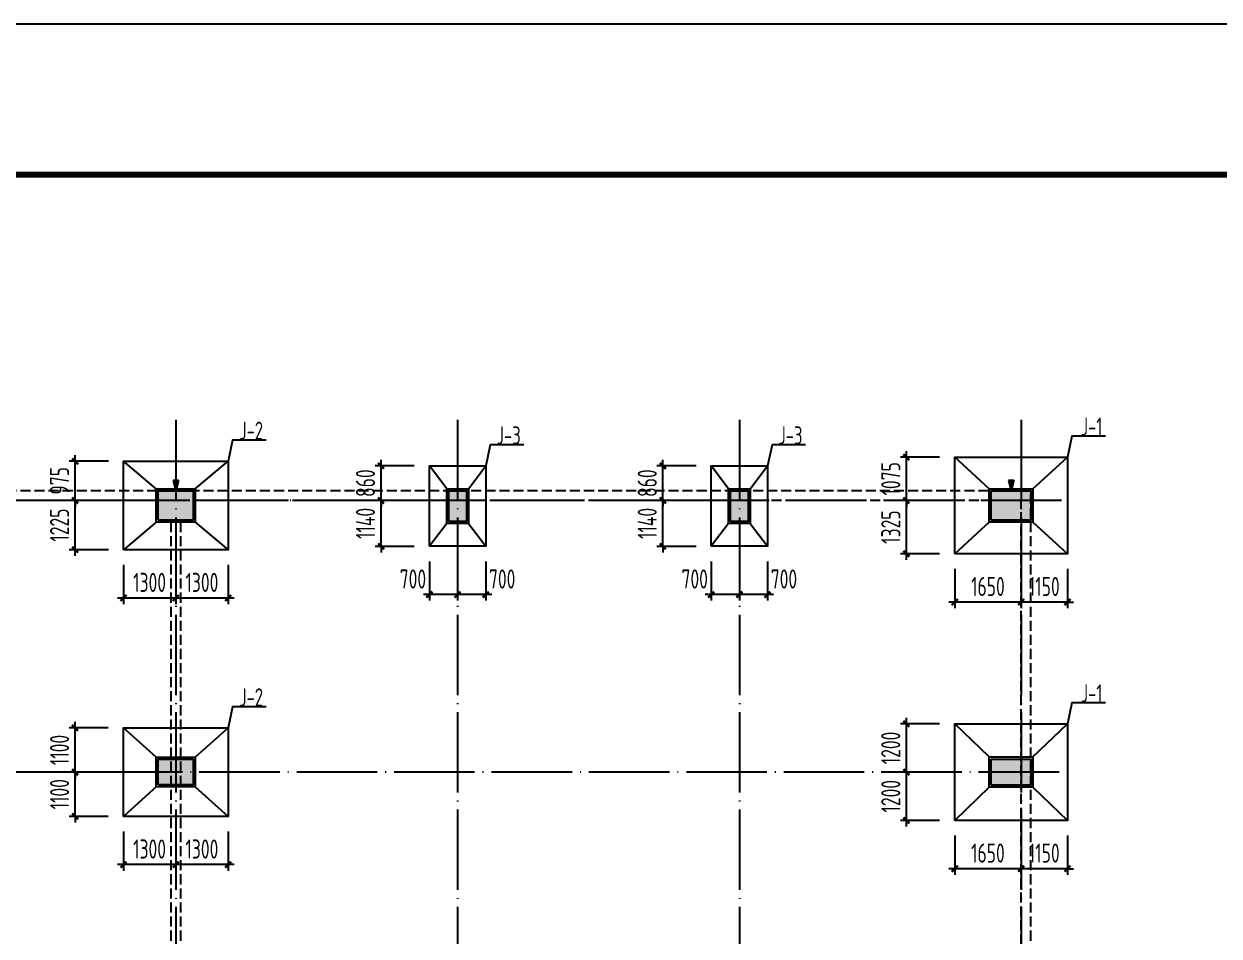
# Model space of a CAD drawing. Extents: x 2072855 to 2883818, y 17306032 to 17674225.
# Drawn here: x 2146511 to 2176202, y 17562478 to 17585146 of the extents above; entities that cross this region are included whole.
import ezdxf
from ezdxf.enums import TextEntityAlignment as Align

# ---------------------------------------------------------------- set-up
doc = ezdxf.new("R2010")
doc.units = 0
doc.header["$LTSCALE"] = 1000
doc.header["$MEASUREMENT"] = 0
for name, pattern in [('94', [0]), ('DASH', [0.35, 0.25, -0.1]), ('DOTE', [2.42, 2, -0.2, 0.02, -0.2])]:
    doc.linetypes.add(name, pattern=pattern)
doc.layers.get('Defpoints').update_dxf_attribs({"color": 250})
for name, color, linetype in [('1', 7, 'Continuous'), ('3', 3, 'Continuous'), ('3T_WOOD', 21, 'Continuous'), ('COLU', 253, 'Continuous'), ('COLU_DIM', 3, 'Continuous'), ('COLU_HATCH', 251, 'Continuous'), ('dim', 7, 'Continuous'), ('DOTE', 1, 'DOTE'), ('S_SURFACE', 6, 'Continuous'), ('TK', 4, 'Continuous'), ('搅拌桩', 136, 'Continuous')]:
    doc.layers.add(name, color=color, linetype=linetype)
doc.styles.add('TSSD_Dimension', font='Tssdeng.shx', dxfattribs={"width": 0.7, "bigfont": 'hztxt.shx'})
doc.styles.add('TSSD_REIN', font='tssdeng.shx', dxfattribs={"width": 0.7, "bigfont": 'tssdchn.shx'})
doc.dimstyles.new('TSSD_150_150', dxfattribs={"dimtxt": 475, "dimasz": 150, "dimexe": 150, "dimexo": 375, "dimgap": 150, "dimtad": 1, "dimdec": 0, "dimzin": 0, "dimdsep": 46, "dimtxsty": 'TSSD_Dimension', "dimblk": 'ARCHTICK', "dimcen": 0, "dimdle": 150, "dimclrt": 7, "dimadec": 0, "dimazin": 0, "dimtfac": 1, "dimtdec": 0, "dimtix": 1, "dimtmove": 2, "dimatfit": 3, "dimfxl": 0, "dimtolj": 1, "dimtzin": 0, "dimarcsym": 0})

# ---------------------------------------------------------------- blocks, each defined once
blk = doc.blocks.new('_ArchTick')
at = {"color": 0, "linetype": 'ByBlock', "const_width": 0.4}
blk.add_lwpolyline([(-0.5, -0.5), (0.5, 0.5)], dxfattribs=at)
blk = doc.blocks.new('*D498')
at = {"layer": 'COLU_DIM', "color": 0, "lineweight": -2}
for p, q in [((2157284, 17571789), (2157284, 17570814)), ((2157984, 17571789), (2157984, 17570814)), ((2158134, 17570964), (2157134, 17570964))]:
    blk.add_line(p, q, dxfattribs=at)
at = {"layer": 'Defpoints', "color": 0}
for p in [(2157284, 17572164), (2157984, 17572164), (2157284, 17570964)]:
    blk.add_point(p, dxfattribs=at)
at = {"layer": 'COLU_DIM', "color": 0, "lineweight": -2, "xscale": 150, "yscale": 150, "zscale": 150, "rotation": 180}
blk.add_blockref('_ArchTick', (2157284, 17570964), dxfattribs=at)
at = {"layer": 'COLU_DIM', "color": 0, "lineweight": -2, "xscale": 150, "yscale": 150, "zscale": 150}
blk.add_blockref('_ArchTick', (2157984, 17570964), dxfattribs=at)
at = {"layer": 'COLU_DIM', "color": 7, "insert": (2158392, 17571352), "char_height": 475, "attachment_point": 5, "style": 'TSSD_Dimension'}
blk.add_mtext('\\A1;700', dxfattribs=at)
blk = doc.blocks.new('*D499')
at = {"layer": 'COLU_DIM', "color": 0, "lineweight": -2}
for p, q in [((2156584, 17571789), (2156584, 17570814)), ((2157284, 17571789), (2157284, 17570814)), ((2157434, 17570964), (2156434, 17570964))]:
    blk.add_line(p, q, dxfattribs=at)
at = {"layer": 'Defpoints', "color": 0}
for p in [(2156584, 17572164), (2157284, 17572164), (2156584, 17570964)]:
    blk.add_point(p, dxfattribs=at)
at = {"layer": 'COLU_DIM', "color": 0, "lineweight": -2, "xscale": 150, "yscale": 150, "zscale": 150, "rotation": 180}
blk.add_blockref('_ArchTick', (2156584, 17570964), dxfattribs=at)
at = {"layer": 'COLU_DIM', "color": 0, "lineweight": -2, "xscale": 150, "yscale": 150, "zscale": 150}
blk.add_blockref('_ArchTick', (2157284, 17570964), dxfattribs=at)
at = {"layer": 'COLU_DIM', "color": 7, "insert": (2156175, 17571352), "char_height": 475, "attachment_point": 5, "style": 'TSSD_Dimension'}
blk.add_mtext('\\A1;700', dxfattribs=at)
blk = doc.blocks.new('*D500')
at = {"layer": 'COLU_DIM', "color": 0, "lineweight": -2}
for p, q in [((2155384, 17573304), (2155384, 17573454)), ((2156209, 17573304), (2155234, 17573304)), ((2155384, 17572164), (2155384, 17573304)), ((2156209, 17572164), (2155234, 17572164)), ((2155384, 17572164), (2155384, 17572014))]:
    blk.add_line(p, q, dxfattribs=at)
at = {"layer": 'Defpoints', "color": 0}
for p in [(2155384, 17573304), (2156584, 17573304), (2156584, 17572164)]:
    blk.add_point(p, dxfattribs=at)
at = {"layer": 'COLU_DIM', "color": 0, "lineweight": -2, "xscale": 150, "yscale": 150, "zscale": 150}
for p, rotation in [((2155384, 17573304), 270), ((2155384, 17572164), 90)]:
    blk.add_blockref('_ArchTick', p, dxfattribs=dict(at, rotation=rotation))
at = {"layer": 'COLU_DIM', "color": 7, "insert": (2154996, 17572734), "char_height": 475, "attachment_point": 5, "rotation": 90, "style": 'TSSD_Dimension'}
blk.add_mtext('\\A1;1140', dxfattribs=at)
blk = doc.blocks.new('*D501')
at = {"layer": 'COLU_DIM', "color": 0, "lineweight": -2}
for p, q in [((2155384, 17574164), (2155384, 17574314)), ((2156209, 17574164), (2155234, 17574164)), ((2155384, 17573304), (2155384, 17574164)), ((2156209, 17573304), (2155234, 17573304)), ((2155384, 17573304), (2155384, 17573154))]:
    blk.add_line(p, q, dxfattribs=at)
at = {"layer": 'Defpoints', "color": 0}
for p in [(2155384, 17574164), (2156584, 17574164), (2156584, 17573304)]:
    blk.add_point(p, dxfattribs=at)
at = {"layer": 'COLU_DIM', "color": 0, "lineweight": -2, "xscale": 150, "yscale": 150, "zscale": 150}
for p, rotation in [((2155384, 17574164), 270), ((2155384, 17573304), 90)]:
    blk.add_blockref('_ArchTick', p, dxfattribs=dict(at, rotation=rotation))
at = {"layer": 'COLU_DIM', "color": 7, "insert": (2154996, 17573734), "char_height": 475, "attachment_point": 5, "rotation": 90, "style": 'TSSD_Dimension'}
blk.add_mtext('\\A1;860', dxfattribs=at)
blk = doc.blocks.new('*D502')
at = {"layer": 'COLU_DIM', "color": 0, "lineweight": -2}
for p, q in [((2164284, 17571789), (2164284, 17570814)), ((2164984, 17571789), (2164984, 17570814)), ((2165134, 17570964), (2164134, 17570964))]:
    blk.add_line(p, q, dxfattribs=at)
at = {"layer": 'Defpoints', "color": 0}
for p in [(2164284, 17572164), (2164984, 17572164), (2164284, 17570964)]:
    blk.add_point(p, dxfattribs=at)
at = {"layer": 'COLU_DIM', "color": 0, "lineweight": -2, "xscale": 150, "yscale": 150, "zscale": 150, "rotation": 180}
blk.add_blockref('_ArchTick', (2164284, 17570964), dxfattribs=at)
at = {"layer": 'COLU_DIM', "color": 0, "lineweight": -2, "xscale": 150, "yscale": 150, "zscale": 150}
blk.add_blockref('_ArchTick', (2164984, 17570964), dxfattribs=at)
at = {"layer": 'COLU_DIM', "color": 7, "insert": (2165392, 17571352), "char_height": 475, "attachment_point": 5, "style": 'TSSD_Dimension'}
blk.add_mtext('\\A1;700', dxfattribs=at)
blk = doc.blocks.new('*D503')
at = {"layer": 'COLU_DIM', "color": 0, "lineweight": -2}
for p, q in [((2163584, 17571789), (2163584, 17570814)), ((2164284, 17571789), (2164284, 17570814)), ((2164434, 17570964), (2163434, 17570964))]:
    blk.add_line(p, q, dxfattribs=at)
at = {"layer": 'Defpoints', "color": 0}
for p in [(2163584, 17572164), (2164284, 17572164), (2163584, 17570964)]:
    blk.add_point(p, dxfattribs=at)
at = {"layer": 'COLU_DIM', "color": 0, "lineweight": -2, "xscale": 150, "yscale": 150, "zscale": 150, "rotation": 180}
blk.add_blockref('_ArchTick', (2163584, 17570964), dxfattribs=at)
at = {"layer": 'COLU_DIM', "color": 0, "lineweight": -2, "xscale": 150, "yscale": 150, "zscale": 150}
blk.add_blockref('_ArchTick', (2164284, 17570964), dxfattribs=at)
at = {"layer": 'COLU_DIM', "color": 7, "insert": (2163175, 17571352), "char_height": 475, "attachment_point": 5, "style": 'TSSD_Dimension'}
blk.add_mtext('\\A1;700', dxfattribs=at)
blk = doc.blocks.new('*D504')
at = {"layer": 'COLU_DIM', "color": 0, "lineweight": -2}
for p, q in [((2162384, 17573304), (2162384, 17573454)), ((2163209, 17573304), (2162234, 17573304)), ((2162384, 17572164), (2162384, 17573304)), ((2163209, 17572164), (2162234, 17572164)), ((2162384, 17572164), (2162384, 17572014))]:
    blk.add_line(p, q, dxfattribs=at)
at = {"layer": 'Defpoints', "color": 0}
for p in [(2162384, 17573304), (2163584, 17573304), (2163584, 17572164)]:
    blk.add_point(p, dxfattribs=at)
at = {"layer": 'COLU_DIM', "color": 0, "lineweight": -2, "xscale": 150, "yscale": 150, "zscale": 150}
for p, rotation in [((2162384, 17573304), 270), ((2162384, 17572164), 90)]:
    blk.add_blockref('_ArchTick', p, dxfattribs=dict(at, rotation=rotation))
at = {"layer": 'COLU_DIM', "color": 7, "insert": (2161996, 17572734), "char_height": 475, "attachment_point": 5, "rotation": 90, "style": 'TSSD_Dimension'}
blk.add_mtext('\\A1;1140', dxfattribs=at)
blk = doc.blocks.new('*D505')
at = {"layer": 'COLU_DIM', "color": 0, "lineweight": -2}
for p, q in [((2162384, 17574164), (2162384, 17574314)), ((2163209, 17574164), (2162234, 17574164)), ((2162384, 17573304), (2162384, 17574164)), ((2163209, 17573304), (2162234, 17573304)), ((2162384, 17573304), (2162384, 17573154))]:
    blk.add_line(p, q, dxfattribs=at)
at = {"layer": 'Defpoints', "color": 0}
for p in [(2162384, 17574164), (2163584, 17574164), (2163584, 17573304)]:
    blk.add_point(p, dxfattribs=at)
at = {"layer": 'COLU_DIM', "color": 0, "lineweight": -2, "xscale": 150, "yscale": 150, "zscale": 150}
for p, rotation in [((2162384, 17574164), 270), ((2162384, 17573304), 90)]:
    blk.add_blockref('_ArchTick', p, dxfattribs=dict(at, rotation=rotation))
at = {"layer": 'COLU_DIM', "color": 7, "insert": (2161996, 17573734), "char_height": 475, "attachment_point": 5, "rotation": 90, "style": 'TSSD_Dimension'}
blk.add_mtext('\\A1;860', dxfattribs=at)
blk = doc.blocks.new('*D506')
at = {"layer": 'COLU_DIM', "color": 0, "lineweight": -2}
for p, q in [((2171284, 17571604), (2171284, 17570629)), ((2172434, 17571604), (2172434, 17570629)), ((2171284, 17570779), (2171134, 17570779)), ((2172434, 17570779), (2171284, 17570779)), ((2172434, 17570779), (2172584, 17570779))]:
    blk.add_line(p, q, dxfattribs=at)
at = {"layer": 'Defpoints', "color": 0}
for p in [(2171284, 17571979), (2172434, 17571979), (2171284, 17570779)]:
    blk.add_point(p, dxfattribs=at)
at = {"layer": 'COLU_DIM', "color": 0, "lineweight": -2, "xscale": 150, "yscale": 150, "zscale": 150}
blk.add_blockref('_ArchTick', (2171284, 17570779), dxfattribs=at)
at = {"layer": 'COLU_DIM', "color": 0, "lineweight": -2, "xscale": 150, "yscale": 150, "zscale": 150, "rotation": 180}
blk.add_blockref('_ArchTick', (2172434, 17570779), dxfattribs=at)
at = {"layer": 'COLU_DIM', "color": 7, "insert": (2171859, 17571167), "char_height": 475, "attachment_point": 5, "style": 'TSSD_Dimension'}
blk.add_mtext('\\A1;1150', dxfattribs=at)
blk = doc.blocks.new('*D507')
at = {"layer": 'COLU_DIM', "color": 0, "lineweight": -2}
for p, q in [((2169634, 17571604), (2169634, 17570629)), ((2171284, 17571604), (2171284, 17570629)), ((2171434, 17570779), (2169484, 17570779))]:
    blk.add_line(p, q, dxfattribs=at)
at = {"layer": 'Defpoints', "color": 0}
for p in [(2169634, 17571979), (2171284, 17571979), (2169634, 17570779)]:
    blk.add_point(p, dxfattribs=at)
at = {"layer": 'COLU_DIM', "color": 0, "lineweight": -2, "xscale": 150, "yscale": 150, "zscale": 150, "rotation": 180}
blk.add_blockref('_ArchTick', (2169634, 17570779), dxfattribs=at)
at = {"layer": 'COLU_DIM', "color": 0, "lineweight": -2, "xscale": 150, "yscale": 150, "zscale": 150}
blk.add_blockref('_ArchTick', (2171284, 17570779), dxfattribs=at)
at = {"layer": 'COLU_DIM', "color": 7, "insert": (2170459, 17571167), "char_height": 475, "attachment_point": 5, "style": 'TSSD_Dimension'}
blk.add_mtext('\\A1;1650', dxfattribs=at)
blk = doc.blocks.new('*D508')
at = {"layer": 'COLU_DIM', "color": 0, "lineweight": -2}
for p, q in [((2168434, 17571829), (2168434, 17573454)), ((2169259, 17573304), (2168284, 17573304)), ((2169259, 17571979), (2168284, 17571979))]:
    blk.add_line(p, q, dxfattribs=at)
at = {"layer": 'Defpoints', "color": 0}
for p in [(2168434, 17573304), (2169634, 17573304), (2169634, 17571979)]:
    blk.add_point(p, dxfattribs=at)
at = {"layer": 'COLU_DIM', "color": 0, "lineweight": -2, "xscale": 150, "yscale": 150, "zscale": 150}
for p, rotation in [((2168434, 17573304), 90), ((2168434, 17571979), 270)]:
    blk.add_blockref('_ArchTick', p, dxfattribs=dict(at, rotation=rotation))
at = {"layer": 'COLU_DIM', "color": 7, "insert": (2168046, 17572642), "char_height": 475, "attachment_point": 5, "rotation": 90, "style": 'TSSD_Dimension'}
blk.add_mtext('\\A1;1325', dxfattribs=at)
blk = doc.blocks.new('*D509')
at = {"layer": 'COLU_DIM', "color": 0, "lineweight": -2}
for p, q in [((2169259, 17574379), (2168284, 17574379)), ((2168434, 17574379), (2168434, 17574529)), ((2168434, 17573304), (2168434, 17574379)), ((2169259, 17573304), (2168284, 17573304)), ((2168434, 17573304), (2168434, 17573154))]:
    blk.add_line(p, q, dxfattribs=at)
at = {"layer": 'Defpoints', "color": 0}
for p in [(2168434, 17574379), (2169634, 17574379), (2169634, 17573304)]:
    blk.add_point(p, dxfattribs=at)
at = {"layer": 'COLU_DIM', "color": 0, "lineweight": -2, "xscale": 150, "yscale": 150, "zscale": 150}
for p, rotation in [((2168434, 17574379), 270), ((2168434, 17573304), 90)]:
    blk.add_blockref('_ArchTick', p, dxfattribs=dict(at, rotation=rotation))
at = {"layer": 'COLU_DIM', "color": 7, "insert": (2168046, 17573842), "char_height": 475, "attachment_point": 5, "rotation": 90, "style": 'TSSD_Dimension'}
blk.add_mtext('\\A1;1075', dxfattribs=at)
blk = doc.blocks.new('*D510')
at = {"layer": 'COLU_DIM', "color": 0, "lineweight": -2}
for p, q in [((2150284, 17571704), (2150284, 17570729)), ((2151584, 17571704), (2151584, 17570729)), ((2151734, 17570879), (2150134, 17570879))]:
    blk.add_line(p, q, dxfattribs=at)
at = {"layer": 'Defpoints', "color": 0}
for p in [(2150284, 17572079), (2151584, 17572079), (2150284, 17570879)]:
    blk.add_point(p, dxfattribs=at)
at = {"layer": 'COLU_DIM', "color": 0, "lineweight": -2, "xscale": 150, "yscale": 150, "zscale": 150, "rotation": 180}
blk.add_blockref('_ArchTick', (2150284, 17570879), dxfattribs=at)
at = {"layer": 'COLU_DIM', "color": 0, "lineweight": -2, "xscale": 150, "yscale": 150, "zscale": 150}
blk.add_blockref('_ArchTick', (2151584, 17570879), dxfattribs=at)
at = {"layer": 'COLU_DIM', "color": 7, "insert": (2150934, 17571267), "char_height": 475, "attachment_point": 5, "style": 'TSSD_Dimension'}
blk.add_mtext('\\A1;1300', dxfattribs=at)
blk = doc.blocks.new('*D511')
at = {"layer": 'COLU_DIM', "color": 0, "lineweight": -2}
for p, q in [((2148984, 17571704), (2148984, 17570729)), ((2150284, 17571704), (2150284, 17570729)), ((2150434, 17570879), (2148834, 17570879))]:
    blk.add_line(p, q, dxfattribs=at)
at = {"layer": 'Defpoints', "color": 0}
for p in [(2148984, 17572079), (2150284, 17572079), (2148984, 17570879)]:
    blk.add_point(p, dxfattribs=at)
at = {"layer": 'COLU_DIM', "color": 0, "lineweight": -2, "xscale": 150, "yscale": 150, "zscale": 150, "rotation": 180}
blk.add_blockref('_ArchTick', (2148984, 17570879), dxfattribs=at)
at = {"layer": 'COLU_DIM', "color": 0, "lineweight": -2, "xscale": 150, "yscale": 150, "zscale": 150}
blk.add_blockref('_ArchTick', (2150284, 17570879), dxfattribs=at)
at = {"layer": 'COLU_DIM', "color": 7, "insert": (2149634, 17571267), "char_height": 475, "attachment_point": 5, "style": 'TSSD_Dimension'}
blk.add_mtext('\\A1;1300', dxfattribs=at)
blk = doc.blocks.new('*D512')
at = {"layer": 'COLU_DIM', "color": 0, "lineweight": -2}
for p, q in [((2147784, 17571929), (2147784, 17573454)), ((2148609, 17573304), (2147634, 17573304)), ((2148609, 17572079), (2147634, 17572079))]:
    blk.add_line(p, q, dxfattribs=at)
at = {"layer": 'Defpoints', "color": 0}
for p in [(2147784, 17573304), (2148984, 17573304), (2148984, 17572079)]:
    blk.add_point(p, dxfattribs=at)
at = {"layer": 'COLU_DIM', "color": 0, "lineweight": -2, "xscale": 150, "yscale": 150, "zscale": 150}
for p, rotation in [((2147784, 17573304), 90), ((2147784, 17572079), 270)]:
    blk.add_blockref('_ArchTick', p, dxfattribs=dict(at, rotation=rotation))
at = {"layer": 'COLU_DIM', "color": 7, "insert": (2147396, 17572692), "char_height": 475, "attachment_point": 5, "rotation": 90, "style": 'TSSD_Dimension'}
blk.add_mtext('\\A1;1225', dxfattribs=at)
blk = doc.blocks.new('*D513')
at = {"layer": 'COLU_DIM', "color": 0, "lineweight": -2}
for p, q in [((2148609, 17574279), (2147634, 17574279)), ((2147784, 17574279), (2147784, 17574429)), ((2147784, 17573304), (2147784, 17574279)), ((2148609, 17573304), (2147634, 17573304)), ((2147784, 17573304), (2147784, 17573154))]:
    blk.add_line(p, q, dxfattribs=at)
at = {"layer": 'Defpoints', "color": 0}
for p in [(2147784, 17574279), (2148984, 17574279), (2148984, 17573304)]:
    blk.add_point(p, dxfattribs=at)
at = {"layer": 'COLU_DIM', "color": 0, "lineweight": -2, "xscale": 150, "yscale": 150, "zscale": 150}
for p, rotation in [((2147784, 17574279), 270), ((2147784, 17573304), 90)]:
    blk.add_blockref('_ArchTick', p, dxfattribs=dict(at, rotation=rotation))
at = {"layer": 'COLU_DIM', "color": 7, "insert": (2147396, 17573792), "char_height": 475, "attachment_point": 5, "rotation": 90, "style": 'TSSD_Dimension'}
blk.add_mtext('\\A1;975', dxfattribs=at)
blk = doc.blocks.new('*D514')
at = {"layer": 'COLU_DIM', "color": 0, "lineweight": -2}
for p, q in [((2150284, 17565079), (2150284, 17564104)), ((2151583, 17565079), (2151583, 17564104)), ((2151733, 17564254), (2150134, 17564254))]:
    blk.add_line(p, q, dxfattribs=at)
at = {"layer": 'Defpoints', "color": 0}
for p in [(2150284, 17565454), (2151583, 17565454), (2150284, 17564254)]:
    blk.add_point(p, dxfattribs=at)
at = {"layer": 'COLU_DIM', "color": 0, "lineweight": -2, "xscale": 150, "yscale": 150, "zscale": 150, "rotation": 180}
blk.add_blockref('_ArchTick', (2150284, 17564254), dxfattribs=at)
at = {"layer": 'COLU_DIM', "color": 0, "lineweight": -2, "xscale": 150, "yscale": 150, "zscale": 150}
blk.add_blockref('_ArchTick', (2151583, 17564254), dxfattribs=at)
at = {"layer": 'COLU_DIM', "color": 7, "insert": (2150933, 17564642), "char_height": 475, "attachment_point": 5, "style": 'TSSD_Dimension'}
blk.add_mtext('\\A1;1300', dxfattribs=at)
blk = doc.blocks.new('*D515')
at = {"layer": 'COLU_DIM', "color": 0, "lineweight": -2}
for p, q in [((2148983, 17565079), (2148983, 17564104)), ((2150284, 17565079), (2150284, 17564104)), ((2150434, 17564254), (2148833, 17564254))]:
    blk.add_line(p, q, dxfattribs=at)
at = {"layer": 'Defpoints', "color": 0}
for p in [(2148983, 17565454), (2150284, 17565454), (2148983, 17564254)]:
    blk.add_point(p, dxfattribs=at)
at = {"layer": 'COLU_DIM', "color": 0, "lineweight": -2, "xscale": 150, "yscale": 150, "zscale": 150, "rotation": 180}
blk.add_blockref('_ArchTick', (2148983, 17564254), dxfattribs=at)
at = {"layer": 'COLU_DIM', "color": 0, "lineweight": -2, "xscale": 150, "yscale": 150, "zscale": 150}
blk.add_blockref('_ArchTick', (2150284, 17564254), dxfattribs=at)
at = {"layer": 'COLU_DIM', "color": 7, "insert": (2149633, 17564642), "char_height": 475, "attachment_point": 5, "style": 'TSSD_Dimension'}
blk.add_mtext('\\A1;1300', dxfattribs=at)
blk = doc.blocks.new('*D516')
at = {"layer": 'COLU_DIM', "color": 0, "lineweight": -2}
for p, q in [((2148608, 17566554), (2147633, 17566554)), ((2147783, 17566554), (2147783, 17566704)), ((2147783, 17565454), (2147783, 17566554)), ((2148608, 17565454), (2147633, 17565454)), ((2147783, 17565454), (2147783, 17565304))]:
    blk.add_line(p, q, dxfattribs=at)
at = {"layer": 'Defpoints', "color": 0}
for p in [(2147783, 17566554), (2148983, 17566554), (2148983, 17565454)]:
    blk.add_point(p, dxfattribs=at)
at = {"layer": 'COLU_DIM', "color": 0, "lineweight": -2, "xscale": 150, "yscale": 150, "zscale": 150}
for p, rotation in [((2147783, 17566554), 270), ((2147783, 17565454), 90)]:
    blk.add_blockref('_ArchTick', p, dxfattribs=dict(at, rotation=rotation))
at = {"layer": 'COLU_DIM', "color": 7, "insert": (2147396, 17566004), "char_height": 475, "attachment_point": 5, "rotation": 90, "style": 'TSSD_Dimension'}
blk.add_mtext('\\A1;1100', dxfattribs=at)
blk = doc.blocks.new('*D517')
at = {"layer": 'COLU_DIM', "color": 0, "lineweight": -2}
for p, q in [((2147783, 17567654), (2147783, 17567804)), ((2148608, 17567654), (2147633, 17567654)), ((2147783, 17566554), (2147783, 17567654)), ((2148608, 17566554), (2147633, 17566554)), ((2147783, 17566554), (2147783, 17566404))]:
    blk.add_line(p, q, dxfattribs=at)
at = {"layer": 'Defpoints', "color": 0}
for p in [(2147783, 17567654), (2148983, 17567654), (2148983, 17566554)]:
    blk.add_point(p, dxfattribs=at)
at = {"layer": 'COLU_DIM', "color": 0, "lineweight": -2, "xscale": 150, "yscale": 150, "zscale": 150}
for p, rotation in [((2147783, 17567654), 270), ((2147783, 17566554), 90)]:
    blk.add_blockref('_ArchTick', p, dxfattribs=dict(at, rotation=rotation))
at = {"layer": 'COLU_DIM', "color": 7, "insert": (2147396, 17567104), "char_height": 475, "attachment_point": 5, "rotation": 90, "style": 'TSSD_Dimension'}
blk.add_mtext('\\A1;1100', dxfattribs=at)
blk = doc.blocks.new('*D518')
at = {"layer": 'COLU_DIM', "color": 0, "lineweight": -2}
for p, q in [((2171284, 17564979), (2171284, 17564004)), ((2172434, 17564979), (2172434, 17564004)), ((2171284, 17564154), (2171134, 17564154)), ((2172434, 17564154), (2171284, 17564154)), ((2172434, 17564154), (2172584, 17564154))]:
    blk.add_line(p, q, dxfattribs=at)
at = {"layer": 'Defpoints', "color": 0}
for p in [(2171284, 17565354), (2172434, 17565354), (2171284, 17564154)]:
    blk.add_point(p, dxfattribs=at)
at = {"layer": 'COLU_DIM', "color": 0, "lineweight": -2, "xscale": 150, "yscale": 150, "zscale": 150}
blk.add_blockref('_ArchTick', (2171284, 17564154), dxfattribs=at)
at = {"layer": 'COLU_DIM', "color": 0, "lineweight": -2, "xscale": 150, "yscale": 150, "zscale": 150, "rotation": 180}
blk.add_blockref('_ArchTick', (2172434, 17564154), dxfattribs=at)
at = {"layer": 'COLU_DIM', "color": 7, "insert": (2171859, 17564542), "char_height": 475, "attachment_point": 5, "style": 'TSSD_Dimension'}
blk.add_mtext('\\A1;1150', dxfattribs=at)
blk = doc.blocks.new('*D519')
at = {"layer": 'COLU_DIM', "color": 0, "lineweight": -2}
for p, q in [((2169634, 17564979), (2169634, 17564004)), ((2171284, 17564979), (2171284, 17564004)), ((2171434, 17564154), (2169484, 17564154))]:
    blk.add_line(p, q, dxfattribs=at)
at = {"layer": 'Defpoints', "color": 0}
for p in [(2169634, 17565354), (2171284, 17565354), (2169634, 17564154)]:
    blk.add_point(p, dxfattribs=at)
at = {"layer": 'COLU_DIM', "color": 0, "lineweight": -2, "xscale": 150, "yscale": 150, "zscale": 150, "rotation": 180}
blk.add_blockref('_ArchTick', (2169634, 17564154), dxfattribs=at)
at = {"layer": 'COLU_DIM', "color": 0, "lineweight": -2, "xscale": 150, "yscale": 150, "zscale": 150}
blk.add_blockref('_ArchTick', (2171284, 17564154), dxfattribs=at)
at = {"layer": 'COLU_DIM', "color": 7, "insert": (2170459, 17564542), "char_height": 475, "attachment_point": 5, "style": 'TSSD_Dimension'}
blk.add_mtext('\\A1;1650', dxfattribs=at)
blk = doc.blocks.new('*D520')
at = {"layer": 'COLU_DIM', "color": 0, "lineweight": -2}
for p, q in [((2169259, 17566554), (2168284, 17566554)), ((2168434, 17565204), (2168434, 17566704)), ((2169259, 17565354), (2168284, 17565354))]:
    blk.add_line(p, q, dxfattribs=at)
at = {"layer": 'Defpoints', "color": 0}
for p in [(2168434, 17566554), (2169634, 17566554), (2169634, 17565354)]:
    blk.add_point(p, dxfattribs=at)
at = {"layer": 'COLU_DIM', "color": 0, "lineweight": -2, "xscale": 150, "yscale": 150, "zscale": 150}
for p, rotation in [((2168434, 17566554), 90), ((2168434, 17565354), 270)]:
    blk.add_blockref('_ArchTick', p, dxfattribs=dict(at, rotation=rotation))
at = {"layer": 'COLU_DIM', "color": 7, "insert": (2168046, 17565954), "char_height": 475, "attachment_point": 5, "rotation": 90, "style": 'TSSD_Dimension'}
blk.add_mtext('\\A1;1200', dxfattribs=at)
blk = doc.blocks.new('*D521')
at = {"layer": 'COLU_DIM', "color": 0, "lineweight": -2}
for p, q in [((2169259, 17567754), (2168284, 17567754)), ((2168434, 17566404), (2168434, 17567904)), ((2169259, 17566554), (2168284, 17566554))]:
    blk.add_line(p, q, dxfattribs=at)
at = {"layer": 'Defpoints', "color": 0}
for p in [(2168434, 17567754), (2169634, 17567754), (2169634, 17566554)]:
    blk.add_point(p, dxfattribs=at)
at = {"layer": 'COLU_DIM', "color": 0, "lineweight": -2, "xscale": 150, "yscale": 150, "zscale": 150}
for p, rotation in [((2168434, 17567754), 90), ((2168434, 17566554), 270)]:
    blk.add_blockref('_ArchTick', p, dxfattribs=dict(at, rotation=rotation))
at = {"layer": 'COLU_DIM', "color": 7, "insert": (2168046, 17567154), "char_height": 475, "attachment_point": 5, "rotation": 90, "style": 'TSSD_Dimension'}
blk.add_mtext('\\A1;1200', dxfattribs=at)
blk = doc.blocks.new('A$C177878A3')
at = {"layer": '1', "linetype": '94'}
blk.add_hatch(color=6, dxfattribs=at).paths.add_polyline_path([(112, 433), (0, 0), (224, 0)])
at = {"layer": '1', "color": 6, "linetype": '94'}
for p, q in [((0, 0), (112, 433)), ((224, 0), (112, 433)), ((0, 0), (224, 0))]:
    blk.add_line(p, q, dxfattribs=at)
blk = doc.blocks.new('A$C32175502')
at = {"layer": '1', "linetype": '94'}
blk.add_blockref('A$C177878A3', (0, 0), dxfattribs=at)
blk = doc.blocks.new('A$C3C5B3CE3')
at = {"layer": '1', "linetype": '94', "rotation": 180}
blk.add_blockref('A$C32175502', (224, 433), dxfattribs=at)
blk = doc.blocks.new('A$C43EB326B')
at = {"layer": '搅拌桩'}
blk.add_blockref('A$C3C5B3CE3', (0, 0), dxfattribs=at)
blk = doc.blocks.new('A$C2BB7790D')
at = {"layer": 'dim'}
blk.add_blockref('A$C43EB326B', (0, 0), dxfattribs=at)
blk = doc.blocks.new('GeYuanFrame_58822362', base_point=(18.76, 4.34))
at = {"layer": 'TK'}
blk.add_lwpolyline([(18.76, 424.34), (686.76, 424.34), (686.76, 4.34), (18.76, 4.34), (18.76, 424.34)], dxfattribs=at)
at = {"layer": 'TK', "const_width": 1}
blk.add_lwpolyline([(676.76, 414.34), (43.76, 414.34), (43.76, 14.34), (676.76, 14.34)], close=True, dxfattribs=at)

msp = doc.modelspace()

# ---------------------------------------------------------------- hatches: boundary and pattern name
at = {"layer": 'COLU_HATCH'}
for points in [[(2149848.6, 17572814.2), (2149848.6, 17573544.2), (2150718.6, 17573544.2), (2150718.6, 17572814.2)], [(2157063.6, 17572784.2), (2157063.6, 17573544.2), (2157503.6, 17573544.2), (2157503.6, 17572784.2)], [(2164063.6, 17572784.2), (2164063.6, 17573544.2), (2164503.6, 17573544.2), (2164503.6, 17572784.2)], [(2170543.6, 17572814.2), (2170543.6, 17573544.2), (2171523.6, 17573544.2), (2171523.6, 17572814.2)], [(2149848.6, 17566234.2), (2149848.6, 17566874.2), (2150718.6, 17566874.2), (2150718.6, 17566234.2)], [(2170543.6, 17566229.2), (2170543.6, 17566879.2), (2171523.6, 17566879.2), (2171523.6, 17566229.2)]]:
    msp.add_hatch(color=256, dxfattribs=at).paths.add_polyline_path(points)

# ---------------------------------------------------------------- linework, layer by layer
at = {"layer": '3T_WOOD'}
for p, q in [((2149798.6, 17573594.2), (2148983.6, 17574279.2)), ((2150768.6, 17573594.2), (2151583.6, 17574279.2)), ((2170493.6, 17573594.2), (2169633.6, 17574379.2)), ((2171573.6, 17573594.2), (2172433.6, 17574379.2)), ((2157013.6, 17573594.2), (2156583.6, 17574164.2)), ((2157553.6, 17573594.2), (2157983.6, 17574164.2)), ((2164013.6, 17573594.2), (2163583.6, 17574164.2)), ((2164553.6, 17573594.2), (2164983.6, 17574164.2)), ((2149798.6, 17572764.2), (2148983.6, 17572079.2)), ((2150768.6, 17572764.2), (2151583.6, 17572079.2)), ((2157013.6, 17572734.2), (2156583.6, 17572164.2)), ((2157553.6, 17572734.2), (2157983.6, 17572164.2)), ((2164013.6, 17572734.2), (2163583.6, 17572164.2)), ((2164553.6, 17572734.2), (2164983.6, 17572164.2)), ((2170493.6, 17572764.2), (2169633.6, 17571979.2)), ((2171573.6, 17572764.2), (2172433.6, 17571979.2)), ((2170493.6, 17566929.2), (2169633.6, 17567754.2)), ((2171573.6, 17566929.2), (2172433.6, 17567754.2)), ((2149798.6, 17566924.2), (2148983.3, 17567654.2)), ((2150768.6, 17566924.2), (2151583.3, 17567654.2)), ((2149798.6, 17566184.2), (2148983.3, 17565454.2)), ((2150768.6, 17566184.2), (2151583.3, 17565454.2)), ((2170493.6, 17566179.2), (2169633.6, 17565354.2)), ((2171573.6, 17566179.2), (2172433.6, 17565354.2))]:
    msp.add_line(p, q, dxfattribs=at)
for points in [[(2173376.3, 17574899.6), (2172546.8, 17574899.6), (2172433.6, 17574379.2)], [(2152526.3, 17574799.6), (2151696.8, 17574799.6), (2151583.6, 17574279.2)], [(2158926.3, 17574684.6), (2158096.8, 17574684.6), (2157983.6, 17574164.2)], [(2165926.3, 17574684.6), (2165096.8, 17574684.6), (2164983.6, 17574164.2)], [(2152526, 17568174.6), (2151696.4, 17568174.6), (2151583.3, 17567654.2)], [(2173376.3, 17568274.6), (2172546.8, 17568274.6), (2172433.6, 17567754.2)]]:
    msp.add_lwpolyline(points, dxfattribs=at)
at = {"layer": 'COLU'}
for points in [[(2148983.6, 17572079.2), (2148983.6, 17574279.2), (2151583.6, 17574279.2), (2151583.6, 17572079.2)], [(2169633.6, 17571979.2), (2169633.6, 17574379.2), (2172433.6, 17574379.2), (2172433.6, 17571979.2)], [(2156583.6, 17572164.2), (2156583.6, 17574164.2), (2157983.6, 17574164.2), (2157983.6, 17572164.2)], [(2163583.6, 17572164.2), (2163583.6, 17574164.2), (2164983.6, 17574164.2), (2164983.6, 17572164.2)], [(2149798.6, 17572764.2), (2149798.6, 17573594.2), (2150768.6, 17573594.2), (2150768.6, 17572764.2)], [(2149848.6, 17572814.2), (2149848.6, 17573544.2), (2150718.6, 17573544.2), (2150718.6, 17572814.2)], [(2157013.6, 17572734.2), (2157013.6, 17573594.2), (2157553.6, 17573594.2), (2157553.6, 17572734.2)], [(2157063.6, 17572784.2), (2157063.6, 17573544.2), (2157503.6, 17573544.2), (2157503.6, 17572784.2)], [(2164013.6, 17572734.2), (2164013.6, 17573594.2), (2164553.6, 17573594.2), (2164553.6, 17572734.2)], [(2164063.6, 17572784.2), (2164063.6, 17573544.2), (2164503.6, 17573544.2), (2164503.6, 17572784.2)], [(2170493.6, 17572764.2), (2170493.6, 17573594.2), (2171573.6, 17573594.2), (2171573.6, 17572764.2)], [(2170543.6, 17572814.2), (2170543.6, 17573544.2), (2171523.6, 17573544.2), (2171523.6, 17572814.2)], [(2169633.6, 17565354.2), (2169633.6, 17567754.2), (2172433.6, 17567754.2), (2172433.6, 17565354.2)], [(2148983.3, 17565454.2), (2148983.3, 17567654.2), (2151583.3, 17567654.2), (2151583.3, 17565454.2)], [(2149798.6, 17566184.2), (2149798.6, 17566924.2), (2150768.6, 17566924.2), (2150768.6, 17566184.2)], [(2149848.6, 17566234.2), (2149848.6, 17566874.2), (2150718.6, 17566874.2), (2150718.6, 17566234.2)], [(2170493.6, 17566179.2), (2170493.6, 17566929.2), (2171573.6, 17566929.2), (2171573.6, 17566179.2)], [(2170543.6, 17566229.2), (2170543.6, 17566879.2), (2171523.6, 17566879.2), (2171523.6, 17566229.2)]]:
    msp.add_lwpolyline(points, close=True, dxfattribs=at)
at = {"layer": 'DOTE'}
for p, q in [((2150283.6, 17575304.2), (2150283.6, 17510904.6)), ((2157283.6, 17575304.2), (2157283.6, 17510870.6)), ((2164283.6, 17575304.2), (2164283.6, 17510870.6)), ((2171283.6, 17575304.2), (2171283.6, 17510870.6)), ((2172283.6, 17573304.2), (2127237.6, 17573304.2)), ((2172227.3, 17566554.2), (2127196.1, 17566554.2))]:
    msp.add_line(p, q, dxfattribs=at)
at = {"layer": 'S_SURFACE', "linetype": 'DASH'}
for p, q in [((2150163.6, 17572764.2), (2150163.6, 17516304.2)), ((2150403.6, 17572764.2), (2150403.6, 17516304.2))]:
    msp.add_line(p, q, dxfattribs=at)
for points in [[(2171523.6, 17515464.2), (2171523.6, 17515464.2), (2171523.6, 17573544.2), (2129043.6, 17573544.2), (2129043.6, 17515464.2)], [(2171283.6, 17515714.7), (2171283.6, 17573304.2), (2129283.6, 17573304.2), (2129283.6, 17515704.2), (2130023.6, 17515704.2)]]:
    msp.add_lwpolyline(points, dxfattribs=at)

# ---------------------------------------------------------------- block references
at = {"layer": '3', "xscale": 0.599999999627471, "yscale": 0.6000000014901161, "zscale": 0.6}
for p in [(2150216.5, 17573544.2), (2170966.5, 17573544.2)]:
    msp.add_blockref('A$C2BB7790D', p, dxfattribs=at)
at = {"layer": '3T_WOOD', "xscale": 150, "yscale": 150, "zscale": 150, "rotation": 270}
msp.add_blockref('GeYuanFrame_58822362', (2118888.1, 17585146.4), dxfattribs=at)

# ---------------------------------------------------------------- texts
at = {"layer": '3T_WOOD', "style": 'TSSD_REIN', "width": 0.7}
for s, p in [('J-2', (2152452.4, 17574812)), ('J-1', (2173302.4, 17574912)), ('J-3', (2158852.4, 17574697)), ('J-3', (2165852.4, 17574697)), ('J-2', (2152452.1, 17568187)), ('J-1', (2173302.4, 17568287))]:
    msp.add_text(s, height=450, dxfattribs=at).set_placement(p, align=Align.RIGHT)

# ---------------------------------------------------------------- dimensions: what is measured, and where the dimension line sits
at = {"layer": 'COLU_DIM'}
for base, p1, p2, angle, picture, middle in [((2168433.6, 17574379.2), (2169633.6, 17573304.2), (2169633.6, 17574379.2), 90, '*D509', (2168046.1, 17573841.7)), ((2147783.6, 17574279.2), (2148983.6, 17573304.2), (2148983.6, 17574279.2), 90, '*D513', (2147396.1, 17573791.7)), ((2155383.6, 17574164.2), (2156583.6, 17573304.2), (2156583.6, 17574164.2), 90, '*D501', (2154996.1, 17573734.2)), ((2162383.6, 17574164.2), (2163583.6, 17573304.2), (2163583.6, 17574164.2), 90, '*D505', (2161996.1, 17573734.2)), ((2147783.6, 17573304.2), (2148983.6, 17572079.2), (2148983.6, 17573304.2), 90, '*D512', (2147396.1, 17572691.7)), ((2155383.6, 17573304.2), (2156583.6, 17572164.2), (2156583.6, 17573304.2), 90, '*D500', (2154996.1, 17572734.2)), ((2162383.6, 17573304.2), (2163583.6, 17572164.2), (2163583.6, 17573304.2), 90, '*D504', (2161996.1, 17572734.2)), ((2168433.6, 17573304.2), (2169633.6, 17571979.2), (2169633.6, 17573304.2), 90, '*D508', (2168046.1, 17572641.7)), ((2148983.6, 17570879.2), (2150283.6, 17572079.2), (2148983.6, 17572079.2), 180, '*D511', (2149633.6, 17571266.7)), ((2150283.6, 17570879.2), (2151583.6, 17572079.2), (2150283.6, 17572079.2), 180, '*D510', (2150933.6, 17571266.7)), ((2169633.6, 17570779.2), (2171283.6, 17571979.2), (2169633.6, 17571979.2), 180, '*D507', (2170458.6, 17571166.7)), ((2171283.6, 17570779.2), (2172433.6, 17571979.2), (2171283.6, 17571979.2), 180, '*D506', (2171858.6, 17571166.7)), ((2147783.3, 17567654.2), (2148983.3, 17566554.2), (2148983.3, 17567654.2), 90, '*D517', (2147395.8, 17567104.2)), ((2168433.6, 17567754.2), (2169633.6, 17566554.2), (2169633.6, 17567754.2), 90, '*D521', (2168046.1, 17567154.2)), ((2147783.3, 17566554.2), (2148983.3, 17565454.2), (2148983.3, 17566554.2), 90, '*D516', (2147395.8, 17566004.2)), ((2168433.6, 17566554.2), (2169633.6, 17565354.2), (2169633.6, 17566554.2), 90, '*D520', (2168046.1, 17565954.2)), ((2148983.3, 17564254.2), (2150283.6, 17565454.2), (2148983.3, 17565454.2), 180, '*D515', (2149633.5, 17564641.7)), ((2150283.6, 17564254.2), (2151583.3, 17565454.2), (2150283.6, 17565454.2), 180, '*D514', (2150933.5, 17564641.7)), ((2169633.6, 17564154.2), (2171283.6, 17565354.2), (2169633.6, 17565354.2), 180, '*D519', (2170458.6, 17564541.7)), ((2171283.6, 17564154.2), (2172433.6, 17565354.2), (2171283.6, 17565354.2), 180, '*D518', (2171858.6, 17564541.7))]:
    dim = msp.add_linear_dim(base=base, p1=p1, p2=p2, angle=angle, dimstyle='TSSD_150_150', dxfattribs=at)
    dim.commit()
    dim.dimension.update_dxf_attribs({"geometry": picture, "text_midpoint": middle})
for base, p1, p2, picture, middle in [((2156583.6, 17570964.2), (2157283.6, 17572164.2), (2156583.6, 17572164.2), '*D499', (2156175, 17571351.7)), ((2157283.6, 17570964.2), (2157983.6, 17572164.2), (2157283.6, 17572164.2), '*D498', (2158392.3, 17571351.7)), ((2163583.6, 17570964.2), (2164283.6, 17572164.2), (2163583.6, 17572164.2), '*D503', (2163175, 17571351.7)), ((2164283.6, 17570964.2), (2164983.6, 17572164.2), (2164283.6, 17572164.2), '*D502', (2165392.3, 17571351.7))]:
    dim = msp.add_linear_dim(base=base, p1=p1, p2=p2, angle=180, dimstyle='TSSD_150_150', dxfattribs=at)
    dim.commit()
    dim.dimension.update_dxf_attribs({"geometry": picture, "text_midpoint": middle, "dimtype": 128})

doc.saveas('drawing.dxf')
